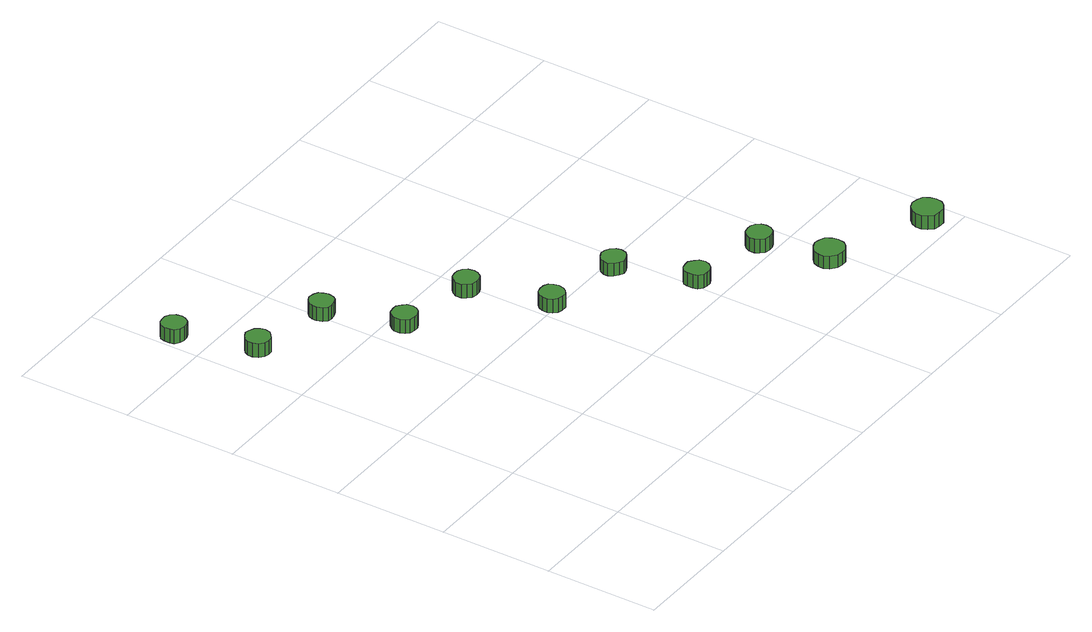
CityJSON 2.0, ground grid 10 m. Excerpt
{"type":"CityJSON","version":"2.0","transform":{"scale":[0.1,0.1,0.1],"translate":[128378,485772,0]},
"CityObjects":{
"tree1":{"type":"SolitaryVegetationObject","attributes":{"function":"something"},"geometry":[{"type":"MultiSurface","lod":"1","boundaries":[[[0,1,2,3,4,5,6,7,8,9,10,11,12,13,14]],[[15,16,17,18,19,20,21,22,23,24,25,26,27,28,29]],[[0,29,28,1]],[[1,28,27,2]],[[2,27,26,3]],[[3,26,25,4]],[[4,25,24,5]],[[5,24,23,6]],[[6,23,22,7]],[[7,22,21,8]],[[8,21,20,9]],[[9,20,19,10]],[[10,19,18,11]],[[11,18,17,12]],[[12,17,16,13]],[[13,16,15,14]],[[14,15,29,0]]]}]},
"tree2":{"type":"SolitaryVegetationObject","attributes":{"function":"something"},"geometry":[{"type":"MultiSurface","lod":"1","boundaries":[[[30,31,32,33,34,35,36,37,38,39,40,41,42,43,44]],[[45,46,47,48,49,50,51,52,53,54,55,56,57,58,59]],[[30,59,58,31]],[[31,58,57,32]],[[32,57,56,33]],[[33,56,55,34]],[[34,55,54,35]],[[35,54,53,36]],[[36,53,52,37]],[[37,52,51,38]],[[38,51,50,39]],[[39,50,49,40]],[[40,49,48,41]],[[41,48,47,42]],[[42,47,46,43]],[[43,46,45,44]],[[44,45,59,30]]]}]},
"tree3":{"type":"SolitaryVegetationObject","attributes":{"function":"something"},"geometry":[{"type":"MultiSurface","lod":"1","boundaries":[[[60,61,62,63,64,65,66,67,68,69,70,71,72,73,74]],[[75,76,77,78,79,80,81,82,83,84,85,86,87,88,89]],[[60,89,88,61]],[[61,88,87,62]],[[62,87,86,63]],[[63,86,85,64]],[[64,85,84,65]],[[65,84,83,66]],[[66,83,82,67]],[[67,82,81,68]],[[68,81,80,69]],[[69,80,79,70]],[[70,79,78,71]],[[71,78,77,72]],[[72,77,76,73]],[[73,76,75,74]],[[74,75,89,60]]]}]},
"tree4":{"type":"SolitaryVegetationObject","attributes":{"function":"something"},"geometry":[{"type":"MultiSurface","lod":"1","boundaries":[[[90,91,92,93,94,95,96,97,98,99,100,101,102,103,104]],[[105,106,107,108,109,110,111,112,113,114,115,116,117,118,119]],[[90,119,118,91]],[[91,118,117,92]],[[92,117,116,93]],[[93,116,115,94]],[[94,115,114,95]],[[95,114,113,96]],[[96,113,112,97]],[[97,112,111,98]],[[98,111,110,99]],[[99,110,109,100]],[[100,109,108,101]],[[101,108,107,102]],[[102,107,106,103]],[[103,106,105,104]],[[104,105,119,90]]]}]},
"tree5":{"type":"SolitaryVegetationObject","attributes":{"function":"something"},"geometry":[{"type":"MultiSurface","lod":"1","boundaries":[[[120,121,122,123,124,125,126,127,128,129,130,131,132,133,134]],[[135,136,137,138,139,140,141,142,143,144,145,146,147,148,149]],[[120,149,148,121]],[[121,148,147,122]],[[122,147,146,123]],[[123,146,145,124]],[[124,145,144,125]],[[125,144,143,126]],[[126,143,142,127]],[[127,142,141,128]],[[128,141,140,129]],[[129,140,139,130]],[[130,139,138,131]],[[131,138,137,132]],[[132,137,136,133]],[[133,136,135,134]],[[134,135,149,120]]]}]},
"tree6":{"type":"SolitaryVegetationObject","attributes":{"function":"something"},"geometry":[{"type":"MultiSurface","lod":"1","boundaries":[[[150,151,152,153,154,155,156,157,158,159,160,161,162,163,164]],[[165,166,167,168,169,170,171,172,173,174,175,176,177,178,179]],[[150,179,178,151]],[[151,178,177,152]],[[152,177,176,153]],[[153,176,175,154]],[[154,175,174,155]],[[155,174,173,156]],[[156,173,172,157]],[[157,172,171,158]],[[158,171,170,159]],[[159,170,169,160]],[[160,169,168,161]],[[161,168,167,162]],[[162,167,166,163]],[[163,166,165,164]],[[164,165,179,150]]]}]},
"tree7":{"type":"SolitaryVegetationObject","attributes":{"function":"something"},"geometry":[{"type":"MultiSurface","lod":"1","boundaries":[[[180,181,182,183,184,185,186,187,188,189,190,191,192,193,194]],[[195,196,197,198,199,200,201,202,203,204,205,206,207,208,209]],[[180,209,208,181]],[[181,208,207,182]],[[182,207,206,183]],[[183,206,205,184]],[[184,205,204,185]],[[185,204,203,186]],[[186,203,202,187]],[[187,202,201,188]],[[188,201,200,189]],[[189,200,199,190]],[[190,199,198,191]],[[191,198,197,192]],[[192,197,196,193]],[[193,196,195,194]],[[194,195,209,180]]]}]},
"tree8":{"type":"SolitaryVegetationObject","attributes":{"function":"something"},"geometry":[{"type":"MultiSurface","lod":"1","boundaries":[[[210,211,212,213,214,215,216,217,218,219,220,221,222,223,224]],[[225,226,227,228,229,230,231,232,233,234,235,236,237,238,239]],[[210,239,238,211]],[[211,238,237,212]],[[212,237,236,213]],[[213,236,235,214]],[[214,235,234,215]],[[215,234,233,216]],[[216,233,232,217]],[[217,232,231,218]],[[218,231,230,219]],[[219,230,229,220]],[[220,229,228,221]],[[221,228,227,222]],[[222,227,226,223]],[[223,226,225,224]],[[224,225,239,210]]]}]},
"tree9":{"type":"SolitaryVegetationObject","attributes":{"function":"something"},"geometry":[{"type":"MultiSurface","lod":"1","boundaries":[[[240,241,242,243,244,245,246,247,248,249,250,251,252,253,254]],[[255,256,257,258,259,260,261,262,263,264,265,266,267,268,269]],[[240,269,268,241]],[[241,268,267,242]],[[242,267,266,243]],[[243,266,265,244]],[[244,265,264,245]],[[245,264,263,246]],[[246,263,262,247]],[[247,262,261,248]],[[248,261,260,249]],[[249,260,259,250]],[[250,259,258,251]],[[251,258,257,252]],[[252,257,256,253]],[[253,256,255,254]],[[254,255,269,240]]]}]},
"tree10":{"type":"SolitaryVegetationObject","attributes":{"function":"something"},"geometry":[{"type":"MultiSurface","lod":"1","boundaries":[[[270,271,272,273,274,275,276,277,278,279,280,281,282,283,284]],[[285,286,287,288,289,290,291,292,293,294,295,296,297,298,299]],[[270,299,298,271]],[[271,298,297,272]],[[272,297,296,273]],[[273,296,295,274]],[[274,295,294,275]],[[275,294,293,276]],[[276,293,292,277]],[[277,292,291,278]],[[278,291,290,279]],[[279,290,289,280]],[[280,289,288,281]],[[281,288,287,282]],[[282,287,286,283]],[[283,286,285,284]],[[284,285,299,270]]]}]},
"tree11":{"type":"SolitaryVegetationObject","attributes":{"function":"something"},"geometry":[{"type":"MultiSurface","lod":"1","boundaries":[[[300,301,302,303,304,305,306,307,308,309,310,311,312,313,314]],[[315,316,317,318,319,320,321,322,323,324,325,326,327,328,329]],[[300,329,328,301]],[[301,328,327,302]],[[302,327,326,303]],[[303,326,325,304]],[[304,325,324,305]],[[305,324,323,306]],[[306,323,322,307]],[[307,322,321,308]],[[308,321,320,309]],[[309,320,319,310]],[[310,319,318,311]],[[311,318,317,312]],[[312,317,316,313]],[[313,316,315,314]],[[314,315,329,300]]]}]}
},
"vertices":[
[23,429,20],[22,434,20],[19,438,20],[15,440,20],[11,440,20],[7,439,20],[3,436,20],[2,432,20],[2,427,20],[3,423,20],[7,420,20],[11,419,20],[15,419,20],[19,421,20],[22,425,20],[22,425,7],[19,421,7],[15,419,7],[11,419,7],[7,420,7],[3,423,7],[2,427,7],[2,432,7],[3,436,7],[7,439,7],[11,440,7],[15,440,7],[19,438,7],[22,434,7],[23,429,7],
[46,365,18],[45,369,18],[42,373,18],[38,375,18],[34,376,18],[30,374,18],[26,371,18],[24,367,18],[24,363,18],[26,358,18],[30,355,18],[34,354,18],[38,354,18],[42,357,18],[45,360,18],[45,360,5],[42,357,5],[38,354,5],[34,354,5],[30,355,5],[26,358,5],[24,363,5],[24,367,5],[26,371,5],[30,374,5],[34,376,5],[38,375,5],[42,373,5],[45,369,5],[46,365,5],
[113,349,20],[112,353,20],[110,357,20],[106,359,20],[101,360,20],[97,358,20],[94,355,20],[92,351,20],[92,347,20],[94,342,20],[97,339,20],[101,338,20],[106,339,20],[110,341,20],[112,344,20],[112,344,7],[110,341,7],[106,339,7],[101,338,7],[97,339,7],[94,342,7],[92,347,7],[92,351,7],[94,355,7],[97,358,7],[101,360,7],[106,359,7],[110,357,7],[112,353,7],[113,349,7],
[137,285,19],[136,290,19],[133,293,19],[129,296,19],[125,296,19],[120,295,19],[117,292,19],[115,288,19],[115,283,19],[117,279,19],[120,276,19],[125,275,19],[129,275,19],[133,277,19],[136,281,19],[136,281,6],[133,277,6],[129,275,6],[125,275,6],[120,276,6],[117,279,6],[115,283,6],[115,288,6],[117,292,6],[120,295,6],[125,296,6],[129,296,6],[133,293,6],[136,290,6],[137,285,6],
[203,270,21],[202,275,21],[199,279,21],[195,281,21],[191,281,21],[186,280,21],[183,277,21],[181,273,21],[181,268,21],[183,264,21],[186,261,21],[191,260,21],[195,260,21],[199,262,21],[202,266,21],[202,266,8],[199,262,8],[195,260,8],[191,260,8],[186,261,8],[183,264,8],[181,268,8],[181,273,8],[183,277,8],[186,280,8],[191,281,8],[195,281,8],[199,279,8],[202,275,8],[203,270,8],
[226,205,18],[225,209,18],[223,213,18],[219,215,18],[214,215,18],[210,214,18],[207,211,18],[205,207,18],[205,202,18],[207,198,18],[210,195,18],[214,194,18],[219,194,18],[223,197,18],[225,200,18],[225,200,5],[223,197,5],[219,194,5],[214,194,5],[210,195,5],[207,198,5],[205,202,5],[205,207,5],[207,211,5],[210,214,5],[214,215,5],[219,215,5],[223,213,5],[225,209,5],[226,205,5],
[293,190,20],[292,194,20],[289,198,20],[285,200,20],[281,201,20],[277,199,20],[273,196,20],[271,192,20],[271,188,20],[273,184,20],[277,181,20],[281,179,20],[285,180,20],[289,182,20],[292,185,20],[292,185,8],[289,182,8],[285,180,8],[281,179,8],[277,181,8],[273,184,8],[271,188,8],[271,192,8],[273,196,8],[277,199,8],[281,201,8],[285,200,8],[289,198,8],[292,194,8],[293,190,8],
[317,126,19],[316,131,19],[313,134,19],[309,137,19],[305,137,19],[301,136,19],[297,133,19],[296,129,19],[296,124,19],[297,120,19],[301,117,19],[305,116,19],[309,116,19],[313,118,19],[316,122,19],[316,122,6],[313,118,6],[309,116,6],[305,116,6],[301,117,6],[297,120,6],[296,124,6],[296,129,6],[297,133,6],[301,136,6],[305,137,6],[309,137,6],[313,134,6],[316,131,6],[317,126,6],
[401,55,19],[400,60,19],[397,65,19],[392,67,19],[387,68,19],[382,66,19],[377,62,19],[375,57,19],[375,52,19],[377,47,19],[382,43,19],[387,42,19],[392,42,19],[397,45,19],[400,49,19],[400,49,7],[397,45,7],[392,42,7],[387,42,7],[382,43,7],[377,47,7],[375,52,7],[375,57,7],[377,62,7],[382,66,7],[387,68,7],[392,67,7],[397,65,7],[400,60,7],[401,55,7],
[384,112,21],[383,116,21],[380,120,21],[376,122,21],[372,122,21],[367,121,21],[364,118,21],[362,114,21],[362,109,21],[364,105,21],[367,102,21],[372,101,21],[376,101,21],[380,103,21],[383,107,21],[383,107,8],[380,103,8],[376,101,8],[372,101,8],[367,102,8],[364,105,8],[362,109,8],[362,114,8],[364,118,8],[367,121,8],[372,122,8],[376,122,8],[380,120,8],[383,116,8],[384,112,8],
[489,20,21],[488,25,21],[485,30,21],[480,32,21],[474,33,21],[469,31,21],[465,27,21],[463,22,21],[463,17,21],[465,12,21],[469,8,21],[474,7,21],[480,7,21],[485,10,21],[488,14,21],[488,14,8],[485,10,8],[480,7,8],[474,7,8],[469,8,8],[465,12,8],[463,17,8],[463,22,8],[465,27,8],[469,31,8],[474,33,8],[480,32,8],[485,30,8],[488,25,8],[489,20,8]
]}
